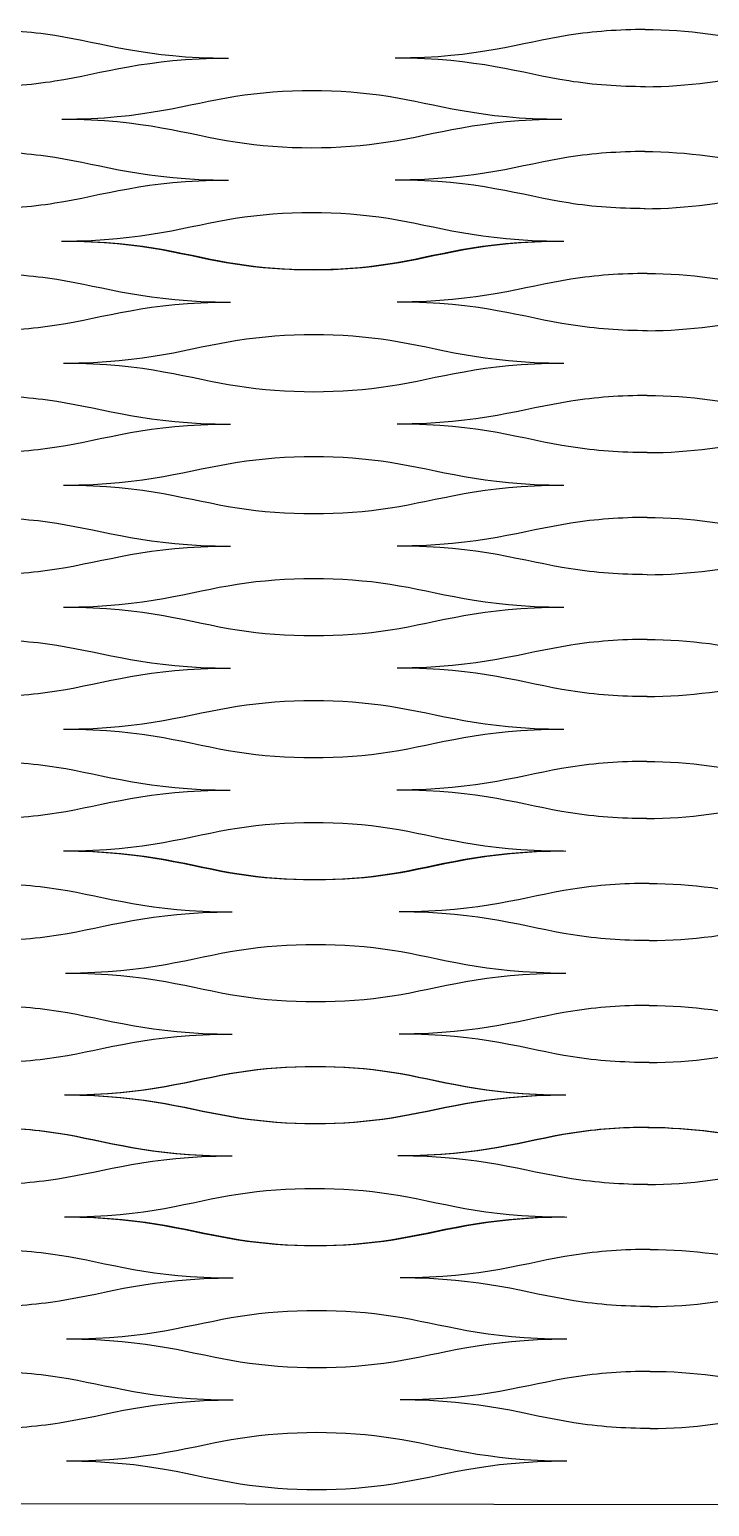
# Model space of a CAD drawing. Header units: millimetres. Extents: x 1 to 583, y -486 to -2.
# Drawn here: x 471.83 to 482.36, y -193.81 to -170.93 of the extents above; entities that cross this region are included whole.
import ezdxf

# ---------------------------------------------------------------- set-up
doc = ezdxf.new("R2010")
doc.units = ezdxf.units.MM
doc.header["$MEASUREMENT"] = 0
doc.layers.add('DEFAULT', color=7, linetype='Continuous')
doc.layers.add('dibujo', color=10, linetype='Continuous')

msp = doc.modelspace()

# ---------------------------------------------------------------- linework, layer by layer
at = {"layer": 'DEFAULT'}
for points, knots in [([(471.041, -170.93), (471.444, -170.93), (471.848, -170.96), (472.224, -171.019), (472.977, -171.137), (473.622, -171.373), (474.913, -171.373)], [0, 0, 0, 0, 1, 1, 1, 2, 2, 2, 2]), ([(481.368, -170.93), (480.964, -170.93), (480.561, -170.96), (480.184, -171.019), (479.431, -171.137), (478.786, -171.373), (477.495, -171.373)], [0, 0, 0, 0, 1, 1, 1, 2, 2, 2, 2]), ([(481.366, -170.93), (482.032, -170.93), (482.646, -171.029), (483.275, -171.159), (483.789, -171.265), (484.366, -171.373), (485.237, -171.373)], [0, 0, 0, 0, 1, 1, 1, 2, 2, 2, 2]), ([(471.041, -171.816), (471.444, -171.816), (471.848, -171.786), (472.224, -171.727), (472.977, -171.609), (473.622, -171.373), (474.913, -171.373)], [0, 0, 0, 0, 1, 1, 1, 2, 2, 2, 2]), ([(481.368, -171.816), (480.964, -171.816), (480.561, -171.786), (480.184, -171.727), (479.431, -171.609), (478.786, -171.373), (477.495, -171.373)], [0, 0, 0, 0, 1, 1, 1, 2, 2, 2, 2]), ([(481.364, -171.816), (482.03, -171.816), (482.644, -171.717), (483.273, -171.587), (483.788, -171.481), (484.366, -171.373), (485.237, -171.373)], [0, 0, 0, 0, 1, 1, 1, 2, 2, 2, 2]), ([(472.332, -172.318), (473.622, -172.318), (474.268, -172.082), (475.021, -171.964), (475.774, -171.845), (476.634, -171.845), (477.388, -171.964), (478.141, -172.082), (478.786, -172.318), (480.077, -172.318)], [0, 0, 0, 0, 1, 1, 1, 2, 2, 2, 3, 3, 3, 3]), ([(472.331, -172.318), (473.621, -172.318), (474.266, -172.554), (475.019, -172.672), (475.772, -172.79), (476.632, -172.79), (477.385, -172.672), (478.137, -172.554), (478.782, -172.318), (480.073, -172.318)], [0, 0, 0, 0, 1, 1, 1, 2, 2, 2, 3, 3, 3, 3]), ([(471.041, -172.82), (471.444, -172.82), (471.847, -172.849), (472.224, -172.908), (472.976, -173.026), (473.621, -173.262), (474.912, -173.262)], [0, 0, 0, 0, 1, 1, 1, 2, 2, 2, 2]), ([(481.363, -172.82), (480.96, -172.82), (480.557, -172.849), (480.18, -172.908), (479.428, -173.026), (478.782, -173.262), (477.492, -173.262)], [0, 0, 0, 0, 1, 1, 1, 2, 2, 2, 2]), ([(481.361, -172.82), (482.026, -172.82), (482.64, -172.919), (483.268, -173.049), (483.781, -173.155), (484.358, -173.262), (485.228, -173.262)], [0, 0, 0, 0, 1, 1, 1, 2, 2, 2, 2]), ([(471.041, -173.705), (471.444, -173.705), (471.847, -173.676), (472.224, -173.617), (472.976, -173.499), (473.621, -173.262), (474.912, -173.262)], [0, 0, 0, 0, 1, 1, 1, 2, 2, 2, 2]), ([(481.363, -173.705), (480.96, -173.705), (480.557, -173.676), (480.18, -173.617), (479.428, -173.499), (478.782, -173.262), (477.492, -173.262)], [0, 0, 0, 0, 1, 1, 1, 2, 2, 2, 2]), ([(481.357, -173.705), (482.022, -173.705), (482.636, -173.606), (483.265, -173.476), (483.78, -173.37), (484.358, -173.262), (485.228, -173.262)], [0, 0, 0, 0, 1, 1, 1, 2, 2, 2, 2]), ([(472.331, -174.207), (473.621, -174.207), (474.266, -173.971), (475.019, -173.853), (475.772, -173.735), (476.632, -173.735), (477.385, -173.853), (478.137, -173.971), (478.782, -174.207), (480.073, -174.207)], [0, 0, 0, 0, 1, 1, 1, 2, 2, 2, 3, 3, 3, 3]), ([(472.33, -174.207), (473.619, -174.207), (474.264, -174.443), (475.016, -174.561), (475.768, -174.679), (476.628, -174.679), (477.38, -174.561), (478.132, -174.443), (478.776, -174.207), (480.066, -174.207)], [0, 0, 0, 0, 1, 1, 1, 2, 2, 2, 3, 3, 3, 3]), ([(472.361, -174.207), (473.652, -174.207), (474.297, -174.443), (475.051, -174.561), (475.804, -174.68), (476.665, -174.68), (477.418, -174.561), (478.171, -174.443), (478.817, -174.207), (480.108, -174.207)], [0, 0, 0, 0, 1, 1, 1, 2, 2, 2, 3, 3, 3, 3]), ([(471.069, -174.709), (471.473, -174.709), (471.876, -174.739), (472.253, -174.798), (473.006, -174.916), (473.652, -175.152), (474.943, -175.152)], [0, 0, 0, 0, 1, 1, 1, 2, 2, 2, 2]), ([(481.399, -174.709), (480.995, -174.709), (480.592, -174.739), (480.215, -174.798), (479.462, -174.916), (478.817, -175.152), (477.525, -175.152)], [0, 0, 0, 0, 1, 1, 1, 2, 2, 2, 2]), ([(481.399, -174.709), (482.065, -174.709), (482.679, -174.808), (483.308, -174.938), (483.823, -175.044), (484.401, -175.152), (485.272, -175.152)], [0, 0, 0, 0, 1, 1, 1, 2, 2, 2, 2]), ([(471.069, -175.595), (471.473, -175.595), (471.876, -175.565), (472.253, -175.506), (473.006, -175.388), (473.652, -175.152), (474.943, -175.152)], [0, 0, 0, 0, 1, 1, 1, 2, 2, 2, 2]), ([(481.399, -175.595), (480.995, -175.595), (480.592, -175.565), (480.215, -175.506), (479.462, -175.388), (478.817, -175.152), (477.525, -175.152)], [0, 0, 0, 0, 1, 1, 1, 2, 2, 2, 2]), ([(481.399, -175.595), (482.064, -175.595), (482.679, -175.496), (483.308, -175.366), (483.823, -175.26), (484.401, -175.152), (485.272, -175.152)], [0, 0, 0, 0, 1, 1, 1, 2, 2, 2, 2]), ([(472.361, -176.097), (473.652, -176.097), (474.297, -175.86), (475.051, -175.742), (475.804, -175.624), (476.665, -175.624), (477.418, -175.742), (478.171, -175.86), (478.817, -176.097), (480.108, -176.097)], [0, 0, 0, 0, 1, 1, 1, 2, 2, 2, 3, 3, 3, 3]), ([(472.361, -176.097), (473.652, -176.097), (474.297, -176.333), (475.051, -176.451), (475.804, -176.569), (476.664, -176.569), (477.418, -176.451), (478.171, -176.333), (478.816, -176.097), (480.108, -176.097)], [0, 0, 0, 0, 1, 1, 1, 2, 2, 2, 3, 3, 3, 3]), ([(471.069, -176.599), (471.473, -176.599), (471.876, -176.628), (472.253, -176.687), (473.006, -176.805), (473.652, -177.041), (474.943, -177.041)], [0, 0, 0, 0, 1, 1, 1, 2, 2, 2, 2]), ([(481.399, -176.599), (480.995, -176.599), (480.592, -176.628), (480.215, -176.687), (479.462, -176.805), (478.816, -177.041), (477.525, -177.041)], [0, 0, 0, 0, 1, 1, 1, 2, 2, 2, 2]), ([(481.399, -176.599), (482.064, -176.599), (482.679, -176.698), (483.308, -176.827), (483.823, -176.934), (484.4, -177.041), (485.272, -177.041)], [0, 0, 0, 0, 1, 1, 1, 2, 2, 2, 2]), ([(471.069, -177.484), (471.473, -177.484), (471.876, -177.455), (472.253, -177.396), (473.006, -177.278), (473.652, -177.041), (474.943, -177.041)], [0, 0, 0, 0, 1, 1, 1, 2, 2, 2, 2]), ([(481.399, -177.484), (480.995, -177.484), (480.592, -177.455), (480.215, -177.396), (479.462, -177.278), (478.816, -177.041), (477.525, -177.041)], [0, 0, 0, 0, 1, 1, 1, 2, 2, 2, 2]), ([(481.398, -177.484), (482.064, -177.484), (482.678, -177.385), (483.308, -177.255), (483.823, -177.149), (484.4, -177.041), (485.272, -177.041)], [0, 0, 0, 0, 1, 1, 1, 2, 2, 2, 2]), ([(472.361, -177.986), (473.652, -177.986), (474.297, -177.75), (475.051, -177.632), (475.804, -177.514), (476.664, -177.514), (477.418, -177.632), (478.171, -177.75), (478.816, -177.986), (480.108, -177.986)], [0, 0, 0, 0, 1, 1, 1, 2, 2, 2, 3, 3, 3, 3]), ([(472.361, -177.986), (473.652, -177.986), (474.297, -178.222), (475.05, -178.34), (475.803, -178.458), (476.664, -178.458), (477.417, -178.34), (478.17, -178.222), (478.816, -177.986), (480.107, -177.986)], [0, 0, 0, 0, 1, 1, 1, 2, 2, 2, 3, 3, 3, 3]), ([(471.069, -178.488), (471.473, -178.488), (471.876, -178.517), (472.253, -178.576), (473.006, -178.695), (473.652, -178.931), (474.943, -178.931)], [0, 0, 0, 0, 1, 1, 1, 2, 2, 2, 2]), ([(481.398, -178.488), (480.995, -178.488), (480.591, -178.517), (480.215, -178.576), (479.461, -178.695), (478.816, -178.931), (477.525, -178.931)], [0, 0, 0, 0, 1, 1, 1, 2, 2, 2, 2]), ([(481.398, -178.488), (482.063, -178.488), (482.678, -178.587), (483.307, -178.717), (483.821, -178.823), (484.399, -178.931), (485.27, -178.931)], [0, 0, 0, 0, 1, 1, 1, 2, 2, 2, 2]), ([(471.069, -179.374), (471.473, -179.374), (471.876, -179.344), (472.253, -179.285), (473.006, -179.167), (473.652, -178.931), (474.943, -178.931)], [0, 0, 0, 0, 1, 1, 1, 2, 2, 2, 2]), ([(481.398, -179.374), (480.995, -179.374), (480.591, -179.344), (480.215, -179.285), (479.461, -179.167), (478.816, -178.931), (477.525, -178.931)], [0, 0, 0, 0, 1, 1, 1, 2, 2, 2, 2]), ([(481.397, -179.374), (482.062, -179.374), (482.677, -179.275), (483.306, -179.145), (483.821, -179.038), (484.399, -178.931), (485.27, -178.931)], [0, 0, 0, 0, 1, 1, 1, 2, 2, 2, 2]), ([(472.361, -179.875), (473.652, -179.875), (474.297, -179.639), (475.05, -179.521), (475.803, -179.403), (476.664, -179.403), (477.417, -179.521), (478.17, -179.639), (478.816, -179.875), (480.107, -179.875)], [0, 0, 0, 0, 1, 1, 1, 2, 2, 2, 3, 3, 3, 3]), ([(472.36, -179.875), (473.651, -179.875), (474.297, -180.112), (475.049, -180.23), (475.802, -180.348), (476.663, -180.348), (477.416, -180.23), (478.169, -180.112), (478.815, -179.875), (480.105, -179.875)], [0, 0, 0, 0, 1, 1, 1, 2, 2, 2, 3, 3, 3, 3]), ([(471.069, -180.377), (471.473, -180.377), (471.876, -180.407), (472.253, -180.466), (473.006, -180.584), (473.651, -180.82), (474.942, -180.82)], [0, 0, 0, 0, 1, 1, 1, 2, 2, 2, 2]), ([(481.396, -180.377), (480.993, -180.377), (480.589, -180.407), (480.213, -180.466), (479.46, -180.584), (478.815, -180.82), (477.524, -180.82)], [0, 0, 0, 0, 1, 1, 1, 2, 2, 2, 2]), ([(481.395, -180.377), (482.06, -180.377), (482.675, -180.476), (483.303, -180.606), (483.817, -180.713), (484.394, -180.82), (485.266, -180.82)], [0, 0, 0, 0, 1, 1, 1, 2, 2, 2, 2]), ([(471.069, -181.263), (471.473, -181.263), (471.876, -181.234), (472.253, -181.174), (473.006, -181.056), (473.651, -180.82), (474.942, -180.82)], [0, 0, 0, 0, 1, 1, 1, 2, 2, 2, 2]), ([(481.396, -181.263), (480.993, -181.263), (480.589, -181.234), (480.213, -181.174), (479.46, -181.056), (478.815, -180.82), (477.524, -180.82)], [0, 0, 0, 0, 1, 1, 1, 2, 2, 2, 2]), ([(481.393, -181.263), (482.058, -181.263), (482.673, -181.164), (483.302, -181.034), (483.817, -180.928), (484.394, -180.82), (485.266, -180.82)], [0, 0, 0, 0, 1, 1, 1, 2, 2, 2, 2]), ([(472.36, -181.765), (473.651, -181.765), (474.297, -181.529), (475.049, -181.411), (475.802, -181.293), (476.663, -181.293), (477.416, -181.411), (478.169, -181.529), (478.815, -181.765), (480.105, -181.765)], [0, 0, 0, 0, 1, 1, 1, 2, 2, 2, 3, 3, 3, 3]), ([(472.36, -181.765), (473.65, -181.765), (474.295, -182.001), (475.048, -182.119), (475.801, -182.237), (476.661, -182.237), (477.413, -182.119), (478.166, -182.001), (478.811, -181.765), (480.101, -181.765)], [0, 0, 0, 0, 1, 1, 1, 2, 2, 2, 3, 3, 3, 3]), ([(471.069, -182.267), (471.473, -182.267), (471.876, -182.296), (472.252, -182.355), (473.005, -182.473), (473.65, -182.71), (474.94, -182.71)], [0, 0, 0, 0, 1, 1, 1, 2, 2, 2, 2]), ([(481.392, -182.267), (480.988, -182.267), (480.585, -182.296), (480.209, -182.355), (479.456, -182.473), (478.811, -182.71), (477.521, -182.71)], [0, 0, 0, 0, 1, 1, 1, 2, 2, 2, 2]), ([(481.39, -182.267), (482.055, -182.267), (482.668, -182.366), (483.296, -182.496), (483.81, -182.602), (484.386, -182.71), (485.257, -182.71)], [0, 0, 0, 0, 1, 1, 1, 2, 2, 2, 2]), ([(471.069, -183.152), (471.473, -183.152), (471.876, -183.123), (472.252, -183.064), (473.005, -182.946), (473.65, -182.71), (474.94, -182.71)], [0, 0, 0, 0, 1, 1, 1, 2, 2, 2, 2]), ([(481.392, -183.152), (480.988, -183.152), (480.585, -183.123), (480.209, -183.064), (479.456, -182.946), (478.811, -182.71), (477.521, -182.71)], [0, 0, 0, 0, 1, 1, 1, 2, 2, 2, 2]), ([(481.386, -183.152), (482.051, -183.152), (482.665, -183.053), (483.294, -182.923), (483.809, -182.817), (484.386, -182.71), (485.257, -182.71)], [0, 0, 0, 0, 1, 1, 1, 2, 2, 2, 2]), ([(472.36, -183.654), (473.65, -183.654), (474.295, -183.418), (475.048, -183.3), (475.801, -183.182), (476.661, -183.182), (477.413, -183.3), (478.166, -183.418), (478.811, -183.654), (480.101, -183.654)], [0, 0, 0, 0, 1, 1, 1, 2, 2, 2, 3, 3, 3, 3]), ([(472.359, -183.654), (473.648, -183.654), (474.293, -183.89), (475.045, -184.009), (475.797, -184.127), (476.656, -184.127), (477.408, -184.009), (478.16, -183.89), (478.805, -183.654), (480.094, -183.654)], [0, 0, 0, 0, 1, 1, 1, 2, 2, 2, 3, 3, 3, 3]), ([(472.389, -183.654), (473.68, -183.654), (474.326, -183.891), (475.079, -184.009), (475.832, -184.127), (476.693, -184.127), (477.446, -184.009), (478.2, -183.891), (478.845, -183.654), (480.136, -183.654)], [0, 0, 0, 0, 1, 1, 1, 2, 2, 2, 3, 3, 3, 3]), ([(471.098, -184.156), (471.502, -184.156), (471.905, -184.186), (472.282, -184.245), (473.035, -184.363), (473.68, -184.599), (474.972, -184.599)], [0, 0, 0, 0, 1, 1, 1, 2, 2, 2, 2]), ([(481.427, -184.156), (481.024, -184.156), (480.62, -184.186), (480.244, -184.245), (479.491, -184.363), (478.845, -184.599), (477.554, -184.599)], [0, 0, 0, 0, 1, 1, 1, 2, 2, 2, 2]), ([(481.427, -184.156), (482.093, -184.156), (482.708, -184.255), (483.337, -184.385), (483.852, -184.491), (484.429, -184.599), (485.301, -184.599)], [0, 0, 0, 0, 1, 1, 1, 2, 2, 2, 2]), ([(471.098, -185.042), (471.502, -185.042), (471.905, -185.012), (472.282, -184.953), (473.035, -184.835), (473.68, -184.599), (474.972, -184.599)], [0, 0, 0, 0, 1, 1, 1, 2, 2, 2, 2]), ([(481.427, -185.042), (481.024, -185.042), (480.62, -185.012), (480.244, -184.953), (479.491, -184.835), (478.845, -184.599), (477.554, -184.599)], [0, 0, 0, 0, 1, 1, 1, 2, 2, 2, 2]), ([(481.427, -185.042), (482.093, -185.042), (482.708, -184.943), (483.337, -184.813), (483.852, -184.707), (484.429, -184.599), (485.301, -184.599)], [0, 0, 0, 0, 1, 1, 1, 2, 2, 2, 2]), ([(472.389, -185.544), (473.68, -185.544), (474.326, -185.308), (475.079, -185.189), (475.832, -185.071), (476.693, -185.071), (477.446, -185.189), (478.2, -185.308), (478.845, -185.544), (480.136, -185.544)], [0, 0, 0, 0, 1, 1, 1, 2, 2, 2, 3, 3, 3, 3]), ([(472.389, -185.544), (473.68, -185.544), (474.326, -185.78), (475.079, -185.898), (475.832, -186.016), (476.693, -186.016), (477.446, -185.898), (478.199, -185.78), (478.845, -185.544), (480.136, -185.544)], [0, 0, 0, 0, 1, 1, 1, 2, 2, 2, 3, 3, 3, 3]), ([(471.098, -186.046), (471.502, -186.046), (471.905, -186.075), (472.282, -186.134), (473.035, -186.252), (473.68, -186.489), (474.972, -186.489)], [0, 0, 0, 0, 1, 1, 1, 2, 2, 2, 2]), ([(481.427, -186.046), (481.024, -186.046), (480.62, -186.075), (480.244, -186.134), (479.491, -186.252), (478.845, -186.489), (477.554, -186.489)], [0, 0, 0, 0, 1, 1, 1, 2, 2, 2, 2]), ([(481.427, -186.046), (482.093, -186.046), (482.707, -186.145), (483.337, -186.275), (483.851, -186.381), (484.429, -186.489), (485.3, -186.489)], [0, 0, 0, 0, 1, 1, 1, 2, 2, 2, 2]), ([(471.098, -186.931), (471.502, -186.931), (471.905, -186.902), (472.282, -186.843), (473.035, -186.725), (473.68, -186.489), (474.972, -186.489)], [0, 0, 0, 0, 1, 1, 1, 2, 2, 2, 2]), ([(481.427, -186.931), (481.024, -186.931), (480.62, -186.902), (480.244, -186.843), (479.491, -186.725), (478.845, -186.489), (477.554, -186.489)], [0, 0, 0, 0, 1, 1, 1, 2, 2, 2, 2]), ([(481.427, -186.931), (482.093, -186.931), (482.707, -186.832), (483.337, -186.702), (483.851, -186.596), (484.429, -186.489), (485.3, -186.489)], [0, 0, 0, 0, 1, 1, 1, 2, 2, 2, 2]), ([(472.377, -187.433), (473.668, -187.433), (474.313, -187.197), (475.066, -187.079), (475.819, -186.961), (476.68, -186.961), (477.433, -187.079), (478.186, -187.197), (478.831, -187.433), (480.122, -187.433)], [0, 0, 0, 0, 1, 1, 1, 2, 2, 2, 3, 3, 3, 3]), ([(472.389, -187.433), (473.68, -187.433), (474.326, -187.197), (475.079, -187.079), (475.832, -186.961), (476.693, -186.961), (477.446, -187.079), (478.199, -187.197), (478.845, -187.433), (480.136, -187.433)], [0, 0, 0, 0, 1, 1, 1, 2, 2, 2, 3, 3, 3, 3]), ([(472.376, -187.433), (473.667, -187.433), (474.312, -187.669), (475.064, -187.787), (475.817, -187.905), (476.677, -187.905), (477.43, -187.787), (478.183, -187.669), (478.828, -187.433), (480.118, -187.433)], [0, 0, 0, 0, 1, 1, 1, 2, 2, 2, 3, 3, 3, 3]), ([(472.389, -187.433), (473.68, -187.433), (474.326, -187.669), (475.079, -187.787), (475.832, -187.906), (476.693, -187.906), (477.446, -187.787), (478.199, -187.669), (478.845, -187.433), (480.136, -187.433)], [0, 0, 0, 0, 1, 1, 1, 2, 2, 2, 3, 3, 3, 3]), ([(471.086, -187.935), (471.489, -187.935), (471.892, -187.964), (472.269, -188.024), (473.021, -188.142), (473.667, -188.378), (474.957, -188.378)], [0, 0, 0, 0, 1, 1, 1, 2, 2, 2, 2]), ([(471.098, -187.935), (471.501, -187.935), (471.905, -187.965), (472.282, -188.024), (473.035, -188.142), (473.68, -188.378), (474.971, -188.378)], [0, 0, 0, 0, 1, 1, 1, 2, 2, 2, 2]), ([(481.408, -187.935), (481.005, -187.935), (480.602, -187.964), (480.226, -188.024), (479.473, -188.142), (478.828, -188.378), (477.537, -188.378)], [0, 0, 0, 0, 1, 1, 1, 2, 2, 2, 2]), ([(481.427, -187.935), (481.023, -187.935), (480.62, -187.965), (480.243, -188.024), (479.49, -188.142), (478.845, -188.378), (477.554, -188.378)], [0, 0, 0, 0, 1, 1, 1, 2, 2, 2, 2]), ([(481.406, -187.935), (482.071, -187.935), (482.685, -188.034), (483.313, -188.164), (483.827, -188.27), (484.403, -188.378), (485.273, -188.378)], [0, 0, 0, 0, 1, 1, 1, 2, 2, 2, 2]), ([(481.426, -187.935), (482.092, -187.935), (482.706, -188.034), (483.335, -188.164), (483.85, -188.27), (484.427, -188.378), (485.299, -188.378)], [0, 0, 0, 0, 1, 1, 1, 2, 2, 2, 2]), ([(471.086, -188.821), (471.489, -188.821), (471.892, -188.791), (472.269, -188.732), (473.021, -188.614), (473.667, -188.378), (474.957, -188.378)], [0, 0, 0, 0, 1, 1, 1, 2, 2, 2, 2]), ([(481.408, -188.821), (481.005, -188.821), (480.602, -188.791), (480.226, -188.732), (479.473, -188.614), (478.828, -188.378), (477.537, -188.378)], [0, 0, 0, 0, 1, 1, 1, 2, 2, 2, 2]), ([(481.402, -188.821), (482.067, -188.821), (482.681, -188.722), (483.31, -188.592), (483.825, -188.485), (484.403, -188.378), (485.273, -188.378)], [0, 0, 0, 0, 1, 1, 1, 2, 2, 2, 2]), ([(472.376, -189.323), (473.667, -189.323), (474.312, -189.086), (475.064, -188.968), (475.817, -188.85), (476.677, -188.85), (477.43, -188.968), (478.183, -189.086), (478.828, -189.323), (480.118, -189.323)], [0, 0, 0, 0, 1, 1, 1, 2, 2, 2, 3, 3, 3, 3]), ([(472.375, -189.323), (473.664, -189.323), (474.309, -189.559), (475.061, -189.677), (475.813, -189.795), (476.673, -189.795), (477.425, -189.677), (478.177, -189.559), (478.822, -189.323), (480.111, -189.323)], [0, 0, 0, 0, 1, 1, 1, 2, 2, 2, 3, 3, 3, 3]), ([(472.406, -189.323), (473.697, -189.323), (474.343, -189.559), (475.096, -189.677), (475.849, -189.795), (476.71, -189.795), (477.463, -189.677), (478.216, -189.559), (478.862, -189.323), (480.153, -189.323)], [0, 0, 0, 0, 1, 1, 1, 2, 2, 2, 3, 3, 3, 3]), ([(471.115, -189.825), (471.518, -189.825), (471.922, -189.854), (472.298, -189.913), (473.051, -190.031), (473.697, -190.267), (474.988, -190.267)], [0, 0, 0, 0, 1, 1, 1, 2, 2, 2, 2]), ([(481.444, -189.825), (481.041, -189.825), (480.637, -189.854), (480.26, -189.913), (479.507, -190.031), (478.862, -190.267), (477.57, -190.267)], [0, 0, 0, 0, 1, 1, 1, 2, 2, 2, 2]), ([(481.444, -189.825), (482.11, -189.825), (482.724, -189.924), (483.353, -190.053), (483.868, -190.16), (484.446, -190.267), (485.318, -190.267)], [0, 0, 0, 0, 1, 1, 1, 2, 2, 2, 2]), ([(471.115, -190.71), (471.518, -190.71), (471.922, -190.681), (472.298, -190.622), (473.051, -190.503), (473.697, -190.267), (474.988, -190.267)], [0, 0, 0, 0, 1, 1, 1, 2, 2, 2, 2]), ([(481.444, -190.71), (481.041, -190.71), (480.637, -190.681), (480.26, -190.622), (479.507, -190.503), (478.862, -190.267), (477.57, -190.267)], [0, 0, 0, 0, 1, 1, 1, 2, 2, 2, 2]), ([(481.444, -190.71), (482.11, -190.71), (482.724, -190.611), (483.353, -190.481), (483.868, -190.375), (484.446, -190.267), (485.318, -190.267)], [0, 0, 0, 0, 1, 1, 1, 2, 2, 2, 2]), ([(472.406, -191.212), (473.697, -191.212), (474.343, -190.976), (475.096, -190.858), (475.849, -190.74), (476.71, -190.74), (477.463, -190.858), (478.216, -190.976), (478.862, -191.212), (480.153, -191.212)], [0, 0, 0, 0, 1, 1, 1, 2, 2, 2, 3, 3, 3, 3]), ([(472.406, -191.212), (473.697, -191.212), (474.343, -191.448), (475.096, -191.566), (475.849, -191.684), (476.71, -191.684), (477.463, -191.566), (478.216, -191.448), (478.862, -191.212), (480.153, -191.212)], [0, 0, 0, 0, 1, 1, 1, 2, 2, 2, 3, 3, 3, 3]), ([(471.115, -191.714), (471.518, -191.714), (471.922, -191.743), (472.298, -191.803), (473.051, -191.921), (473.697, -192.157), (474.988, -192.157)], [0, 0, 0, 0, 1, 1, 1, 2, 2, 2, 2]), ([(481.444, -191.714), (481.04, -191.714), (480.637, -191.743), (480.26, -191.803), (479.507, -191.921), (478.862, -192.157), (477.57, -192.157)], [0, 0, 0, 0, 1, 1, 1, 2, 2, 2, 2]), ([(481.444, -191.714), (482.109, -191.714), (482.724, -191.813), (483.353, -191.943), (483.868, -192.049), (484.445, -192.157), (485.317, -192.157)], [0, 0, 0, 0, 1, 1, 1, 2, 2, 2, 2]), ([(471.115, -192.6), (471.518, -192.6), (471.922, -192.57), (472.298, -192.511), (473.051, -192.393), (473.697, -192.157), (474.988, -192.157)], [0, 0, 0, 0, 1, 1, 1, 2, 2, 2, 2]), ([(481.444, -192.6), (481.04, -192.6), (480.637, -192.57), (480.26, -192.511), (479.507, -192.393), (478.862, -192.157), (477.57, -192.157)], [0, 0, 0, 0, 1, 1, 1, 2, 2, 2, 2]), ([(481.443, -192.6), (482.109, -192.6), (482.724, -192.501), (483.353, -192.371), (483.868, -192.264), (484.445, -192.157), (485.317, -192.157)], [0, 0, 0, 0, 1, 1, 1, 2, 2, 2, 2]), ([(472.406, -193.101), (473.697, -193.101), (474.343, -192.865), (475.096, -192.747), (475.849, -192.629), (476.71, -192.629), (477.463, -192.747), (478.216, -192.865), (478.862, -193.101), (480.153, -193.101)], [0, 0, 0, 0, 1, 1, 1, 2, 2, 2, 3, 3, 3, 3]), ([(472.406, -193.101), (473.697, -193.101), (474.342, -193.338), (475.095, -193.456), (475.849, -193.574), (476.709, -193.574), (477.462, -193.456), (478.216, -193.338), (478.861, -193.101), (480.152, -193.101)], [0, 0, 0, 0, 1, 1, 1, 2, 2, 2, 3, 3, 3, 3])]:
    msp.add_open_spline(points, degree=3, knots=knots, dxfattribs=at)
at = {"layer": 'dibujo'}
msp.add_line((499.889, -193.807), (458.389, -193.746), dxfattribs=at)

doc.saveas('drawing.dxf')
